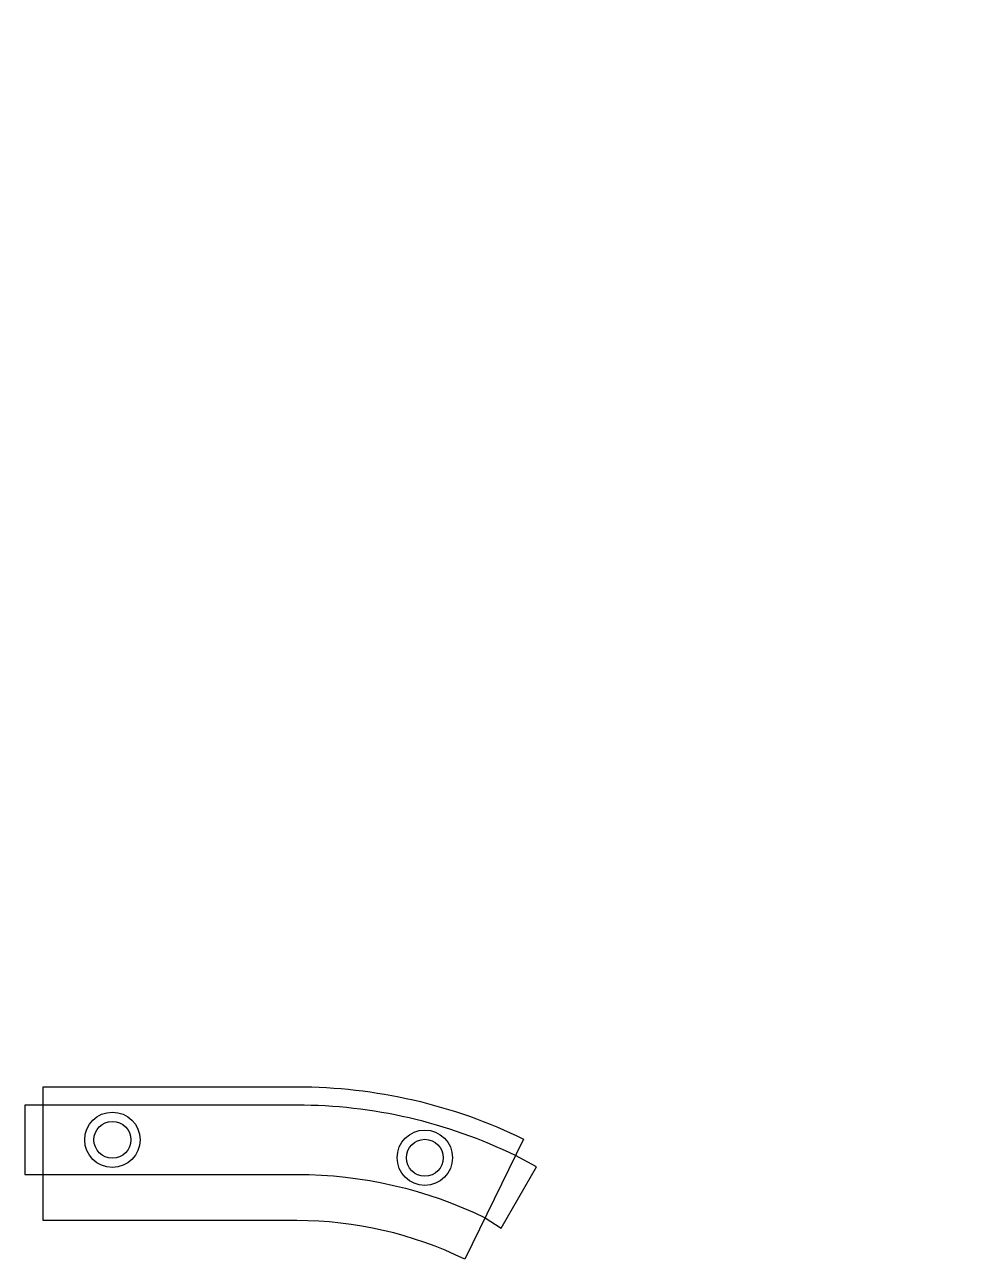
# Model space of a CAD drawing. Extents: x 17 to 222, y 58 to 326.
import ezdxf

# ---------------------------------------------------------------- set-up
doc = ezdxf.new("R2010")
doc.units = 0
doc.layers.get('0').update_dxf_attribs({"linetype": 'CONTINUOUS'})

msp = doc.modelspace()

# ---------------------------------------------------------------- linework, layer by layer
for points in [[(20.88, 95.45), (75.88, 95.45, -0.113936), (124.98, 84.12), (112.27, 58.05, 0.113936), (75.88, 66.45), (20.88, 66.45)], [(120.12, 64.83), (127.74, 78.09), (123.22, 80.52, 0.113936), (75.88, 91.45), (20.88, 91.45), (16.88, 91.45), (16.88, 76.45), (20.88, 76.45), (75.88, 76.45, -0.113936), (116.65, 67.04)]]:
    msp.add_lwpolyline(points, format="xyb", close=True)
for centre, radius in [((35.88, 83.95), 6), ((35.88, 83.95), 4), ((103.58, 80.06), 6), ((103.58, 80.06), 4)]:
    msp.add_circle(centre, radius)

doc.saveas('drawing.dxf')
